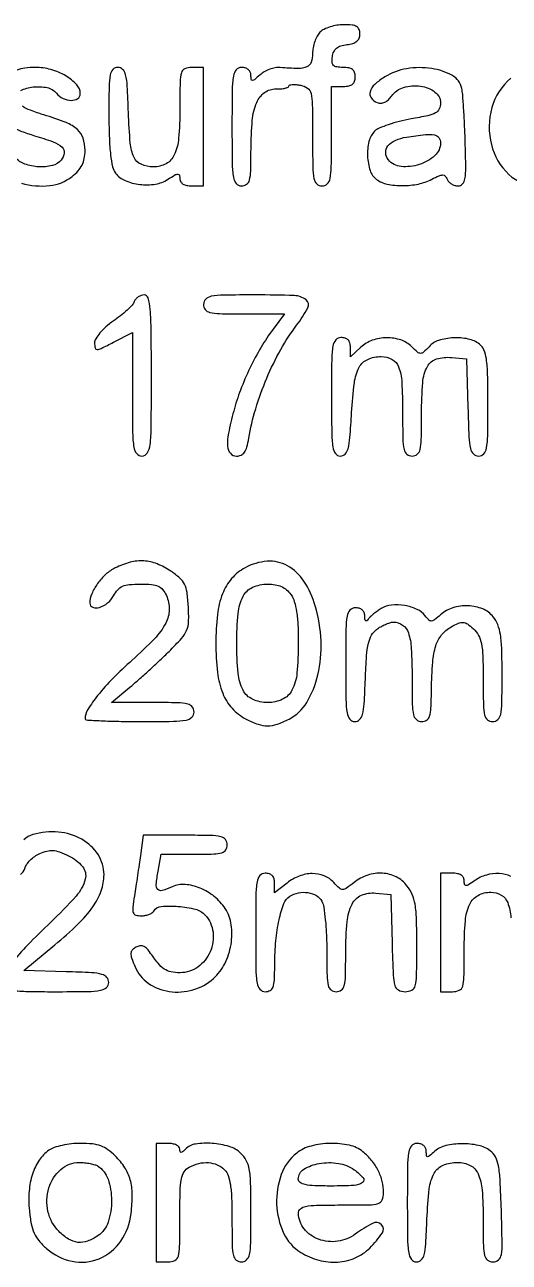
# Model space of a CAD drawing. Extents: x 23 to 201, y 13 to 268.
# Drawn here: x 37.84 to 46.49, y 13.53 to 35.62 of the extents above; entities that cross this region are included whole.
import ezdxf

# ---------------------------------------------------------------- set-up
doc = ezdxf.new("R2010")
doc.units = 0
doc.header["$MEASUREMENT"] = 0

msp = doc.modelspace()

# ---------------------------------------------------------------- linework, layer by layer
for points in [[(43.109743, 35.483657, 0.073907), (43.058765, 35.41488, 0.038604), (43.015852, 35.316988, 0.037347), (42.986592, 35.207572, 0.046696), (42.9768, 35.102957, -0.082933), (42.950895, 34.947849, -0.210858), (42.87504, 34.865868, -0.108009), (42.722063, 34.83591, -0.015188), (42.398938, 34.852783, 0.066865), (42.311585, 34.848325, 0.041025), (42.211991, 34.821133, 0.040465), (42.116034, 34.777193, 0.056375), (42.039388, 34.722135, -0.008312), (41.939694, 34.634884, -0.166401), (41.90258, 34.62038, -0.389946), (41.881892, 34.637836, -0.031589), (41.877, 34.715188, 0.107422), (41.864742, 34.771584, 0.113349), (41.830291, 34.816549, 0.10155), (41.776165, 34.84534, 0.07174), (41.7078, 34.8552, 0.218517), (41.614394, 34.812332, 0.138781), (41.563134, 34.701863, 0.036854), (41.542331, 34.457659, 0.002827), (41.5386, 33.7977, 0.002827), (41.542331, 33.137741, 0.036854), (41.563134, 32.893538, 0.138781), (41.614394, 32.783068, 0.218517), (41.7078, 32.7402, 0.154243), (41.79888, 32.768982, 0.17792), (41.850548, 32.843462, 0.057533), (41.873083, 33.004074, 0.005639), (41.878247, 33.39585, -0.021795), (41.901641, 33.909813, -0.07633), (41.980692, 34.230855, -0.139649), (42.12072, 34.407131, -0.1605), (42.325039, 34.471165, 0.022706), (42.412714, 34.473869, 0.036544), (42.486601, 34.484982, 0.042003), (42.539647, 34.501757, 0.304014), (42.5538, 34.522883, -0.334845), (42.567799, 34.541444, -0.052379), (42.615928, 34.549888, -0.040724), (42.684212, 34.549043, -0.02378), (42.7653, 34.537506, -0.11264), (42.887619, 34.483874, -0.178617), (42.949584, 34.389241, -0.053261), (42.97294, 34.195241, -0.003347), (42.9768, 33.618638, 0.003652), (42.980748, 33.078108, 0.043948), (43.002024, 32.871155, 0.156688), (43.053569, 32.777055, 0.192013), (43.146, 32.7402, 0.193568), (43.238485, 32.777398, 0.15568), (43.290021, 32.872388, 0.043488), (43.311267, 33.081395, 0.003595), (43.3152, 33.6285), (43.3152, 34.5168), (43.5267, 34.5168, 0.044917), (43.626762, 34.525807, 0.124434), (43.690613, 34.55487, 0.149477), (43.726139, 34.606877, 0.07578), (43.7382, 34.686, 0.076445), (43.725946, 34.765683, 0.152213), (43.689877, 34.817588, 0.123612), (43.624586, 34.846387, 0.042387), (43.520816, 34.8552, -0.03591), (43.408846, 34.863252, -0.161847), (43.350992, 34.89224, -0.18449), (43.326275, 34.94751, -0.049221), (43.330466, 35.04555, -0.072404), (43.356598, 35.134535, -0.11152), (43.4051, 35.198031, -0.098515), (43.481057, 35.239524, -0.047288), (43.59015, 35.262669, 0.042097), (43.696977, 35.28418, 0.101063), (43.768109, 35.3216, 0.129053), (43.808557, 35.377266, 0.093191), (43.8228, 35.453019, 0.093931), (43.807513, 35.533673, 0.172345), (43.764147, 35.583522, 0.105058), (43.681203, 35.609558, 0.023705), (43.532743, 35.6166, 0.040521), (43.411937, 35.606794, 0.035644), (43.288838, 35.577548, 0.037349), (43.181292, 35.534696, 0.08308)], [(39.341691, 33.98805, 0.008095), (39.349424, 33.587265, 0.019927), (39.371575, 33.293768, 0.025241), (39.40673, 33.083494, 0.108607), (39.459588, 32.968992, 0.131115), (39.631415, 32.835306, 0.070767), (39.892397, 32.766114, 0.068978), (40.170814, 32.771649, 0.106), (40.394862, 32.858247, -0.01019), (40.518084, 32.935443, -0.12277), (40.571241, 32.951593, -0.346307), (40.59887, 32.93203, -0.072104), (40.608, 32.86905, 0.136349), (40.622906, 32.815406, 0.120978), (40.663866, 32.774235, 0.090112), (40.730534, 32.748574, 0.046958), (40.8195, 32.7402), (41.031, 32.7402), (41.031, 33.7977), (41.031, 34.8552), (40.8195, 34.8552, 0.102675), (40.696783, 34.829732, 0.225214), (40.635128, 34.759221, 0.065147), (40.611754, 34.599542, 0.00381), (40.608, 34.106912, -0.020444), (40.586868, 33.590301, -0.087472), (40.509003, 33.293136, -0.16185), (40.362668, 33.136585, -0.127221), (40.136039, 33.079895, -0.099489), (39.917888, 33.125548, -0.185817), (39.790442, 33.24964, -0.086839), (39.723412, 33.503607, -0.012122), (39.690384, 34.048329, 0.004655), (39.668704, 34.523126, 0.044213), (39.639686, 34.724226, 0.138214), (39.587195, 34.818875, 0.200042), (39.500034, 34.8552, 0.207748), (39.413213, 34.817499, 0.143688), (39.36443, 34.720513, 0.042075), (39.344123, 34.510758, 0.003878)], [(44.26695, 34.686927, 0.047786), (44.086863, 34.551995, 0.136811), (44.004494, 34.420711, 0.233777), (44.023619, 34.309896, 0.144538), (44.130758, 34.227856, 0.105041), (44.196928, 34.217375, 0.094122), (44.264515, 34.233908, 0.080289), (44.329891, 34.277477, 0.052978), (44.389355, 34.345705, -0.168424), (44.600761, 34.498575, -0.109132), (44.904606, 34.52139, -0.124046), (45.162682, 34.415523, -0.238018), (45.261, 34.220688, -0.108807), (45.237465, 34.113819, -0.160955), (45.172394, 34.044346, -0.071568), (45.036186, 33.993692, -0.009698), (44.736527, 33.934895, 0.017614), (44.52643, 33.890206, 0.019994), (44.328827, 33.832358, 0.019626), (44.166288, 33.77043, 0.095824), (44.085107, 33.715564, 0.139046), (43.984541, 33.535387, 0.067913), (43.958804, 33.27128, 0.068721), (44.004398, 33.01446, 0.157918), (44.11815, 32.857187, 0.1078), (44.310148, 32.772227, 0.051092), (44.580774, 32.745146, 0.049589), (44.866435, 32.774228, 0.070196), (45.107007, 32.859521, -0.014974), (45.234514, 32.92126, -0.10612), (45.301384, 32.93548, -0.215095), (45.345011, 32.915701, -0.088985), (45.379302, 32.859, 0.098573), (45.407968, 32.813572, 0.066839), (45.455768, 32.775085, 0.0639), (45.514575, 32.74905, 0.072343), (45.575595, 32.740157, 0.215877), (45.654501, 32.775864, 0.140954), (45.697811, 32.867725, 0.043319), (45.712253, 33.062759, 0.004503), (45.702283, 33.522707, 0.003743), (45.690349, 33.835242, 0.004586), (45.674333, 34.127068, 0.003844), (45.656749, 34.371947, 0.032566), (45.640861, 34.481146, 0.216174), (45.472885, 34.708943, 0.090482), (45.103867, 34.834988, 0.078166), (44.656974, 34.831707, 0.09634)], [(45.261, 33.506397, -0.214172), (45.160152, 33.281759, -0.103904), (44.881243, 33.122144, -0.101625), (44.556599, 33.086231, -0.198988), (44.3304, 33.2055, -0.165389), (44.28276, 33.330205, -0.179553), (44.323278, 33.453207, -0.122983), (44.454579, 33.553547, -0.064081), (44.653841, 33.610802, -0.009433), (44.991243, 33.655925, -0.071213), (45.151623, 33.651416, -0.196893), (45.230129, 33.602295, -0.156991)], [(39.795329, 30.674629, -0.096472), (39.757659, 30.614378, -0.018234), (39.66532, 30.522439, -0.01887), (39.547789, 30.421616, -0.016321), (39.417284, 30.324723, 0.028777), (39.287899, 30.223568, 0.035958), (39.180942, 30.114978, 0.039643), (39.107018, 30.012881, 0.137723), (39.0852, 29.935175, 0.06382), (39.096392, 29.847851, 0.352309), (39.131851, 29.821538, 0.103186), (39.204974, 29.839797, 0.005349), (39.4236, 29.9484), (39.762, 30.121039), (39.762, 29.019519, 0.002676), (39.76569, 28.330191, 0.035442), (39.786399, 28.07684, 0.13458), (39.837556, 27.962273, 0.22448), (39.9312, 27.918, 0.263491), (40.026676, 27.972068, 0.106183), (40.076762, 28.118925, 0.027391), (40.096939, 28.442167, 0.001893), (40.1004, 29.3562, 0.002583), (40.096239, 30.161539, 0.019879), (40.077345, 30.538463, 0.043037), (40.041499, 30.74019, 0.339431), (39.970845, 30.7944, 0.083933), (39.917883, 30.785446, 0.066062), (39.865846, 30.759217, 0.066238), (39.822583, 30.720415, 0.085459)], [(41.031, 30.6252, 0.166152), (41.062277, 30.533677, 0.172285), (41.142576, 30.482097, 0.052649), (41.317193, 30.460233, 0.004841), (41.754405, 30.456), (42.477811, 30.456), (42.271669, 30.18105, 0.02771), (42.058301, 29.860951, 0.020952), (41.859248, 29.48833, 0.020831), (41.690661, 29.097324, 0.026104), (41.569001, 28.7217, 0.014223), (41.475202, 28.325708, 0.066781), (41.458694, 28.092866, 0.163877), (41.50954, 27.968268, 0.217977), (41.619367, 27.918, 0.109741), (41.700939, 27.936122, 0.13333), (41.760514, 27.986537, 0.084608), (41.803938, 28.08009, 0.024865), (41.83799, 28.23525, -0.032111), (41.961964, 28.763487, -0.02652), (42.159096, 29.307335, -0.026819), (42.409318, 29.81957, -0.035804), (42.692703, 30.252485, 0.040226), (42.892911, 30.56431, 0.371642), (42.860356, 30.709019, 0.151865), (42.650722, 30.782335, 0.008753), (41.9616, 30.7944, 0.003368), (41.386288, 30.790525, 0.041619), (41.168475, 30.769405, 0.151374), (41.069656, 30.717918, 0.200111)], [(43.3152, 28.9755, 0.003049), (43.319102, 28.335584, 0.033918), (43.339499, 28.081188, 0.116672), (43.386894, 27.962566, 0.244291), (43.472666, 27.918, 0.203702), (43.557599, 27.9541, 0.12891), (43.610978, 28.049399, 0.044106), (43.644263, 28.248042, 0.005227), (43.674408, 28.69455, -0.016977), (43.722931, 29.226848, -0.090542), (43.810352, 29.504093, -0.170017), (43.961466, 29.64429, -0.103145), (44.20275, 29.6946, -0.127259), (44.396385, 29.644505, -0.175944), (44.513178, 29.510305, -0.079281), (44.570418, 29.241225, -0.012843), (44.5842, 28.70478, 0.004277), (44.588301, 28.225347, 0.048718), (44.609898, 28.037498, 0.166019), (44.661491, 27.951596, 0.177039), (44.7534, 27.918, 0.171694), (44.845121, 27.950452, 0.169159), (44.896712, 28.03357, 0.050594), (44.918437, 28.214861, 0.00454), (44.9226, 28.673357, -0.018648), (44.943431, 29.231698, -0.104911), (45.026514, 29.516717, -0.198179), (45.190222, 29.650955, -0.098444), (45.461962, 29.678019), (45.7263, 29.6523), (45.75041, 28.78515, 0.004008), (45.769136, 28.262458, 0.043091), (45.796571, 28.052541, 0.143988), (45.84984, 27.955516, 0.198209), (45.94076, 27.918, 0.208256), (46.031564, 27.957536, 0.144725), (46.082119, 28.05905, 0.040303), (46.1031, 28.281501, 0.003369), (46.107, 28.860423, 0.005065), (46.101737, 29.379935, 0.029805), (46.080005, 29.651502, 0.061371), (46.036437, 29.813947, 0.135029), (45.95895, 29.915233, 0.111476), (45.756559, 30.007386, 0.063716), (45.48758, 30.028402, 0.064717), (45.22819, 29.981593, 0.13263), (45.055729, 29.870683, -0.018728), (44.95898, 29.771507, -0.192406), (44.906825, 29.750666, -0.181888), (44.85311, 29.770875, -0.01643), (44.746517, 29.870683, 0.116717), (44.553126, 29.990056, 0.083152), (44.300621, 30.029436, 0.081439), (44.043968, 29.984394, 0.103814), (43.838752, 29.860504), (43.6536, 29.688009), (43.6536, 29.860504, 0.069346), (43.643026, 29.93638, 0.125354), (43.611704, 29.990288, 0.127134), (43.558774, 30.022169, 0.072431), (43.4844, 30.033, 0.218517), (43.390994, 29.990132, 0.138781), (43.339734, 29.879663, 0.036854), (43.318931, 29.635459, 0.002827)], [(39.455997, 25.922854, 0.069184), (39.287763, 25.808634, 0.052895), (39.13918, 25.642774, 0.054866), (39.035017, 25.458807, 0.101742), (39.0006, 25.291419, 0.321954), (39.052409, 25.219299, 0.157526), (39.171535, 25.217819, 0.094668), (39.319152, 25.296337, 0.100785), (39.4236, 25.4223, -0.057415), (39.499161, 25.531314, -0.109444), (39.584782, 25.594, -0.081709), (39.705937, 25.625051, -0.021963), (39.905009, 25.6338, -0.020707), (40.10457, 25.625532, -0.084068), (40.221956, 25.595488, -0.118894), (40.301244, 25.534588, -0.062987), (40.366751, 25.428539, -0.111802), (40.418666, 25.178662, -0.117658), (40.356135, 24.935873, -0.070533), (40.154203, 24.65725, -0.018764), (39.757596, 24.276277, 0.015718), (39.412474, 23.948776, 0.026056), (39.14545, 23.649229, 0.028763), (38.964337, 23.394703, 0.141161), (38.916, 23.226901, 0.397716), (38.9338, 23.208063, 0.002223), (39.201789, 23.19406, 0.00746), (39.515849, 23.183742, 0.00448), (39.8889, 23.1804, 0.003167), (40.492424, 23.184223, 0.039902), (40.719037, 23.205228, 0.14711), (40.821713, 23.256652, 0.206449), (40.8618, 23.3496, 0.168685), (40.829987, 23.441214, 0.170874), (40.748408, 23.492801, 0.051695), (40.570755, 23.5146, 0.0047), (40.123866, 23.5188), (39.385933, 23.5188), (39.716787, 23.79375, 0.007772), (39.869893, 23.925063, 0.003931), (40.058856, 24.094963, 0.003903), (40.251279, 24.273506, 0.005804), (40.416675, 24.433057, 0.014461), (40.638083, 24.664679, 0.082338), (40.729657, 24.807664, 0.094234), (40.764171, 24.963905, 0.021912), (40.760304, 25.233904, 0.019226), (40.735889, 25.485916, 0.081706), (40.69157, 25.630168, 0.096773), (40.607277, 25.740117, 0.033018), (40.447439, 25.863597, 0.053413), (40.201666, 25.993126, 0.079822), (39.965127, 26.045772, 0.078857), (39.721894, 26.021935, 0.050849)], [(41.772313, 25.924368, 0.090468), (41.531682, 25.730738, 0.085926), (41.369701, 25.46133, 0.064697), (41.278166, 25.088408, 0.027877), (41.249592, 24.5763, 0.028153), (41.2788, 24.057962, 0.066949), (41.372721, 23.684346, 0.089174), (41.5399, 23.416417, 0.089693), (41.789631, 23.224132, 0.035262), (42.003355, 23.132064, 0.084264), (42.1731, 23.103253, 0.084264), (42.342845, 23.132064, 0.035262), (42.556569, 23.224132, 0.139205), (42.8729, 23.521127, 0.078122), (43.072101, 24.013628, 0.0679), (43.128386, 24.618186, 0.06011), (43.025813, 25.242529, 0.072517), (42.823304, 25.686794, 0.12569), (42.527787, 25.961135, 0.14338), (42.166223, 26.039473, 0.106825)], [(42.591303, 25.445776, -0.080284), (42.651638, 25.321125, -0.035074), (42.691927, 25.141331, -0.026235), (42.715658, 24.899622, -0.011353), (42.723, 24.5763, -0.022862), (42.698587, 24.042668, -0.097327), (42.609114, 23.737812, -0.167063), (42.439937, 23.57695, -0.107698), (42.1731, 23.5188, -0.107698), (41.906263, 23.57695, -0.167063), (41.737086, 23.737812, -0.097327), (41.647613, 24.042668, -0.022862), (41.6232, 24.5763, -0.022862), (41.647613, 25.109932, -0.097327), (41.737086, 25.414788, -0.167063), (41.906263, 25.57565, -0.107698), (42.1731, 25.6338, -0.040257), (42.310681, 25.622705, -0.065489), (42.422759, 25.589048, -0.072266), (42.514539, 25.530634, -0.062255)], [(44.2035, 25.197791, 0.021222), (44.134164, 25.152983, 0.018664), (44.065745, 25.100593, 0.019069), (44.00757, 25.048642, 0.052223), (43.972145, 25.00653, -0.078521), (43.946603, 24.979207, -0.361462), (43.926517, 24.979837, -0.180463), (43.912695, 25.005833, -0.030716), (43.908695, 25.06275, 0.096277), (43.896294, 25.123706, 0.116288), (43.862242, 25.170982, 0.107116), (43.808145, 25.20065, 0.072179), (43.7382, 25.2108, 0.212584), (43.645023, 25.169309, 0.142907), (43.593675, 25.06275, 0.038318), (43.572775, 24.827339, 0.002988), (43.569, 24.1956, 0.00315), (43.572895, 23.577395, 0.036134), (43.5935, 23.335094, 0.127105), (43.642134, 23.223173, 0.230986), (43.729782, 23.1804, 0.192464), (43.816397, 23.215023, 0.141982), (43.868969, 23.305128, 0.04668), (43.898324, 23.49575, 0.005126), (43.920132, 23.938231, -0.007334), (43.942422, 24.353186, -0.038131), (43.975433, 24.579949, -0.072993), (44.029992, 24.722084, -0.103301), (44.1189, 24.823841, -0.031752), (44.19331, 24.872947, -0.027514), (44.276917, 24.914874, -0.028481), (44.357059, 24.94439, -0.068961), (44.41923, 24.954309, -0.163927), (44.583008, 24.902848, -0.154965), (44.68679, 24.761669, -0.068714), (44.739961, 24.484008, -0.012999), (44.7534, 23.96718, 0.004277), (44.757501, 23.487747, 0.048718), (44.779098, 23.299898, 0.166019), (44.830691, 23.213996, 0.177039), (44.9226, 23.1804, 0.13983), (45.013019, 23.206191, 0.180292), (45.065453, 23.273985, 0.06461), (45.09051, 23.417771, 0.007182), (45.100233, 23.75145, -0.014517), (45.121615, 24.239325, -0.057542), (45.177547, 24.533664, -0.095083), (45.281166, 24.726842, -0.09463), (45.449083, 24.868322, -0.024813), (45.582844, 24.934903, -0.124352), (45.664737, 24.948523, -0.133639), (45.740198, 24.921119, -0.030391), (45.847419, 24.835332, -0.083839), (45.9399, 24.718106, -0.077657), (45.991828, 24.573907, -0.040553), (46.016377, 24.350806, -0.007134), (46.0224, 23.928688, 0.004604), (46.026578, 23.474901, 0.051035), (46.048332, 23.295086, 0.169857), (46.099922, 23.212593, 0.170477), (46.1916, 23.1804, 0.185299), (46.283796, 23.215783, 0.16096), (46.335373, 23.306128, 0.046006), (46.356787, 23.504371, 0.003914), (46.3608, 24.017028, 0.006974), (46.354507, 24.468157, 0.031083), (46.330706, 24.731771, 0.054037), (46.283502, 24.909105, 0.078293), (46.2025, 25.049148, 0.126186), (46.01396, 25.189258, 0.087291), (45.753018, 25.245942, 0.085003), (45.481752, 25.210523, 0.109467), (45.263862, 25.08649, -0.016885), (45.15663, 24.99584, -0.152012), (45.099897, 24.974075, -0.214202), (45.050845, 24.992394, -0.037738), (44.984705, 25.068431, 0.127229), (44.842906, 25.18245, 0.0651), (44.622924, 25.249083, 0.064215), (44.388672, 25.257484, 0.110163)], [(39.903707, 20.79045, -0.001665), (39.880619, 20.626775, -0.000974), (39.851934, 20.4309, -0.000974), (39.822469, 20.235031, -0.001656), (39.796965, 20.07135, 0.010972), (39.76788, 19.858712, 0.108262), (39.776991, 19.769414, 0.242294), (39.820893, 19.726157, 0.075788), (39.915068, 19.7118, 0.044042), (39.986022, 19.718062, 0.044975), (40.054265, 19.736651, 0.049079), (40.11018, 19.763931, 0.116835), (40.1427, 19.7964, -0.235759), (40.276156, 19.878989, -0.041866), (40.578871, 19.881233, -0.04344), (40.887413, 19.830461, -0.147382), (41.060188, 19.726289, -0.154189), (41.200107, 19.420877, -0.134478), (41.149575, 19.071716, -0.135307), (40.928654, 18.798554, -0.156704), (40.611335, 18.6966, -0.049522), (40.448452, 18.712772, -0.100936), (40.330516, 18.762512, -0.073981), (40.219456, 18.865562, -0.017715), (40.068847, 19.067983, 0.047987), (40.010545, 19.137181, 0.110688), (39.95303, 19.172782, 0.131072), (39.892324, 19.17723, 0.081595), (39.824878, 19.152583, 0.076107), (39.75836, 19.100411, 0.177862), (39.733991, 19.043049, 0.097792), (39.746157, 18.959904, 0.014648), (39.807432, 18.801706, 0.142283), (40.04336, 18.510852, 0.115263), (40.418434, 18.362299, 0.107967), (40.841283, 18.390886, 0.112118), (41.207183, 18.593594, 0.094324), (41.409336, 18.857596, 0.074539), (41.521539, 19.200077, 0.076508), (41.526834, 19.551223, 0.111053), (41.418375, 19.840386, 0.077339), (41.223528, 20.056189, 0.07277), (40.968439, 20.207966, 0.078982), (40.701607, 20.271517, 0.126595), (40.472408, 20.230833, -0.032252), (40.291489, 20.162105, -0.292691), (40.213826, 20.183675, -0.213333), (40.185367, 20.272507, -0.018783), (40.220978, 20.511555), (40.277267, 20.8116), (40.865633, 20.8116, 0.006652), (41.212977, 20.816221, 0.063438), (41.359304, 20.838832, 0.183974), (41.427817, 20.890259, 0.141692), (41.454, 20.9808, 0.17084), (41.421729, 21.072491, 0.169649), (41.33905, 21.124081, 0.050902), (41.158795, 21.145826, 0.004585), (40.703602, 21.15), (39.953205, 21.15)], [(41.9616, 19.4157, 0.002827), (41.965331, 18.755741, 0.036854), (41.986134, 18.511538, 0.138781), (42.037394, 18.401068, 0.218517), (42.1308, 18.3582, 0.122861), (42.220257, 18.380519, 0.188012), (42.271747, 18.440409, 0.074556), (42.295749, 18.565484, 0.009153), (42.302018, 18.84465, -0.021991), (42.322408, 19.268029, -0.030957), (42.380375, 19.641475, -0.033129), (42.464396, 19.93135, -0.165838), (42.568832, 20.061281, -0.093491), (42.724201, 20.12309, -0.087187), (42.895433, 20.126217, -0.094462), (43.045969, 20.072281, -0.137606), (43.143023, 19.971162, -0.08644), (43.177212, 19.86763, -0.012056), (43.204874, 19.642723, -0.01349), (43.224185, 19.372313, -0.011079), (43.2306, 19.082862, 0.004828), (43.23483, 18.644813, 0.052565), (43.256688, 18.469933, 0.172164), (43.308269, 18.389523, 0.166372), (43.3998, 18.3582, 0.162077), (43.491173, 18.388618, 0.17449), (43.54274, 18.466884, 0.05424), (43.564713, 18.636667, 0.005082), (43.569, 19.058476, -0.0222), (43.593442, 19.608695, -0.095304), (43.683316, 19.922641, -0.176523), (43.850267, 20.078952, -0.125612), (44.105877, 20.118404), (44.3727, 20.0925), (44.39681, 19.22535, 0.003248), (44.416379, 18.654925, 0.055389), (44.444642, 18.469741, 0.206328), (44.50873, 18.388692, 0.124331), (44.62946, 18.3582, 0.117517), (44.750029, 18.386935, 0.217856), (44.811565, 18.463994, 0.058026), (44.834404, 18.640144, 0.003253), (44.838, 19.192791, 0.0068), (44.831657, 19.659159, 0.034291), (44.806758, 19.918392, 0.060683), (44.754795, 20.095405, 0.065034), (44.66266, 20.250291, 0.110269), (44.471072, 20.406692, 0.101748), (44.225459, 20.472604, 0.095848), (43.961401, 20.437617, 0.08613), (43.718215, 20.306438, -0.013369), (43.578362, 20.20236, -0.154472), (43.513958, 20.181976, -0.189081), (43.455703, 20.204823, -0.021937), (43.355294, 20.306438, 0.11302), (43.184887, 20.425576, 0.099165), (42.971135, 20.466104, 0.089942), (42.740517, 20.421822, 0.07449), (42.522909, 20.29786), (42.3, 20.122519), (42.3, 20.29786, 0.066969), (42.289558, 20.375472, 0.12568), (42.258441, 20.430132, 0.129042), (42.205595, 20.462282, 0.072599), (42.1308, 20.4732, 0.218517), (42.037394, 20.430332, 0.138781), (41.986134, 20.319862, 0.036854), (41.965331, 20.075659, 0.002827)], [(38.269683, 15.527469, 0.093148), (38.096656, 15.35046, 0.069084), (37.977331, 15.103639, 0.059747), (37.917699, 14.79854, 0.04239), (37.921561, 14.449495, 0.023277), (37.955295, 14.214098, 0.059787), (38.007395, 14.050505, 0.067306), (38.092529, 13.915362, 0.03627), (38.229666, 13.773674, 0.132933), (38.683758, 13.545919, 0.149739), (39.168357, 13.59292, 0.145063), (39.554345, 13.906379, 0.122702), (39.738452, 14.40086, 0.028929), (39.757233, 14.745756, 0.066418), (39.72202, 15.002922, 0.077307), (39.625486, 15.217342, 0.052063), (39.456077, 15.42625, 0.040052), (39.324377, 15.538387, 0.069149), (39.197441, 15.605637, 0.061597), (39.046904, 15.640263, 0.025767), (38.838688, 15.651, 0.027825), (38.675426, 15.641907, 0.025633), (38.509579, 15.614713, 0.026525), (38.364358, 15.575019, 0.072917)], [(40.185, 14.5935), (40.185, 13.536), (40.3965, 13.536, 0.109296), (40.519292, 13.563166, 0.222859), (40.581264, 13.637222, 0.061209), (40.604363, 13.806058, 0.003427), (40.608, 14.336723, -0.005595), (40.613135, 14.795667, -0.03997), (40.635785, 15.016356, -0.092707), (40.68447, 15.142979, -0.132634), (40.771638, 15.225023, -0.062386), (40.946533, 15.292213, -0.078563), (41.119152, 15.306986, -0.085667), (41.27605, 15.268199, -0.093302), (41.405657, 15.179657, -0.114336), (41.470124, 15.076307, -0.0454), (41.510005, 14.912839, -0.028773), (41.532277, 14.668846, -0.008375), (41.5386, 14.291357, 0.00454), (41.542763, 13.832861, 0.050594), (41.564488, 13.65157, 0.169159), (41.616079, 13.568452, 0.171694), (41.7078, 13.536, 0.19305), (41.800267, 13.573083, 0.156017), (41.851806, 13.667776, 0.043641), (41.873062, 13.876096, 0.003614), (41.877, 14.421004, 0.005225), (41.871546, 14.942872, 0.038126), (41.847303, 15.191727, 0.080992), (41.79295, 15.34788, 0.081224), (41.691848, 15.478504, 0.116124), (41.487475, 15.595198, 0.053921), (41.185084, 15.650182, 0.054271), (40.888757, 15.639418, 0.161547), (40.70952, 15.54948, -0.018208), (40.656952, 15.500607, -0.180052), (40.62915, 15.49026, -0.354955), (40.612756, 15.503576, -0.051663), (40.608, 15.54948, 0.197505), (40.592058, 15.588264, 0.086035), (40.545872, 15.621179, 0.065972), (40.477453, 15.643531, 0.046036), (40.3965, 15.651), (40.185, 15.651)], [(42.694148, 15.477264, 0.140057), (42.417997, 15.095296, 0.097227), (42.335907, 14.565861, 0.098342), (42.460026, 14.049894, 0.147327), (42.765095, 13.705327, 0.073158), (43.087578, 13.566116, 0.081326), (43.424737, 13.53257, 0.085936), (43.739662, 13.607831, 0.095127), (43.998508, 13.783292, 0.044745), (44.223329, 14.052404, 0.368035), (44.208754, 14.199501, 0.319738), (44.049748, 14.223175, 0.041401), (43.740454, 14.031889, -0.124997), (43.425771, 13.903296, -0.123108), (43.085914, 13.939371, -0.136105), (42.826833, 14.124833, -0.166718), (42.725691, 14.40315, -0.221929), (42.760203, 14.480723, -0.131423), (42.852995, 14.526012, -0.043158), (43.047437, 14.546789, -0.005047), (43.4844, 14.5512, 0.003632), (43.990778, 14.554879, 0.065892), (44.150461, 14.578379, 0.229792), (44.22073, 14.641196, 0.097708), (44.2458, 14.768262, 0.060902), (44.221116, 14.970165, 0.055974), (44.148346, 15.166383, 0.05441), (44.031408, 15.346562, 0.051439), (43.876348, 15.501069, 0.116987), (43.633604, 15.617704, 0.058851), (43.293339, 15.650962, 0.05833), (42.949353, 15.603658, 0.103702)], [(44.6688, 14.5935, 0.002982), (44.672652, 13.947691, 0.034753), (44.693166, 13.696258, 0.123002), (44.741673, 13.580123, 0.236878), (44.829582, 13.536, 0.19422), (44.916281, 13.570998, 0.141073), (44.968828, 13.662101, 0.046113), (44.998122, 13.854996, 0.005021), (45.019932, 14.304271, -0.01877), (45.060496, 14.836944, -0.09623), (45.149217, 15.118357, -0.172763), (45.30894, 15.26169, -0.097614), (45.567227, 15.3126, -0.121027), (45.791285, 15.25756, -0.169022), (45.931392, 15.108412, -0.087264), (46.003605, 14.819822, -0.017777), (46.0224, 14.291357, 0.004366), (46.026474, 13.82481, 0.053128), (46.048497, 13.64757, 0.181397), (46.102135, 13.567229, 0.157082), (46.199085, 13.536, 0.181717), (46.296313, 13.572543, 0.175113), (46.347268, 13.664703, 0.044304), (46.361794, 13.872469, 0.003032), (46.347135, 14.463122, 0.005145), (46.325467, 14.98917, 0.033499), (46.294194, 15.252006, 0.071861), (46.24053, 15.409253, 0.113477), (46.1493, 15.517931, 0.109395), (45.937518, 15.614688, 0.054469), (45.642611, 15.644813, 0.054823), (45.35356, 15.610965, 0.128058), (45.161911, 15.510988, -0.007828), (45.064845, 15.42587, -0.177905), (45.03057, 15.413276, -0.38433), (45.011347, 15.430614, -0.025779), (45.0072, 15.510988, 0.107422), (44.994942, 15.567384, 0.113349), (44.960491, 15.612349, 0.10155), (44.906365, 15.64114, 0.07174), (44.838, 15.651, 0.218517), (44.744594, 15.608132, 0.138781), (44.693334, 15.497663, 0.036854), (44.672531, 15.253459, 0.002827)], [(39.143357, 15.246133, -0.171342), (39.325624, 15.013713, -0.080734), (39.388931, 14.632421, -0.080069), (39.328216, 14.247344, -0.162304), (39.147599, 14.003732, -0.064267), (38.959829, 13.905342, -0.11693), (38.788829, 13.884464, -0.112449), (38.6221, 13.942555, -0.056604), (38.446855, 14.082055, -0.143584), (38.253992, 14.434936, -0.12689), (38.269732, 14.854819, -0.139845), (38.481165, 15.186296, -0.184752), (38.813546, 15.311305, -0.024448), (38.908724, 15.306109, -0.022921), (39.005036, 15.291626, -0.023576), (39.089204, 15.270829, -0.069358)], [(43.719376, 15.180903, -0.058309), (43.877187, 15.040385, -0.444506), (43.867526, 14.952704, -0.144174), (43.717694, 14.900018, -0.01294), (43.3152, 14.8896, -0.008726), (43.015108, 14.894838, -0.042374), (42.846232, 14.915132, -0.093972), (42.755227, 14.95272, -0.253136), (42.723, 15.012296, -0.25996), (42.821389, 15.188746, -0.096761), (43.096447, 15.292452, -0.08109), (43.438003, 15.294436, -0.114241)]]:
    msp.add_lwpolyline(points, format="xyb", close=True)
for points in [[(37.766605, 34.442057, -0.089366), (37.986993, 34.506822, -0.079266), (38.239588, 34.494019, -0.168886), (38.40485, 34.394178, 0.107977), (38.522911, 34.30199, 0.10625), (38.669359, 34.266753, 0.148712), (38.784718, 34.298784, 0.256593), (38.8314, 34.38376, 0.19035), (38.766891, 34.547067, 0.072082), (38.571915, 34.702965, 0.063598), (38.306043, 34.816487, 0.06924), (38.027827, 34.8552, 0.031101), (37.842343, 34.843651, 0.060648), (37.698776, 34.807679, 0.06462)], [(46.516537, 34.66443, 0.150379), (46.17792, 34.137433, 0.130032), (46.168697, 33.477756, 0.143563), (46.480626, 32.945148, 0.191233), (46.996889, 32.7402, 0.063474)], [(37.782023, 32.786204, 0.091215), (38.284252, 32.745611, 0.1427), (38.68335, 32.907225, 0.041414), (38.792191, 33.00883, 0.067998), (38.863359, 33.11259, 0.06994), (38.902841, 33.229471, 0.04656), (38.916, 33.370481, 0.077254), (38.881393, 33.593125, 0.13832), (38.780197, 33.746477, 0.085651), (38.575926, 33.869401, 0.017694), (38.178063, 34.008105, -0.01446), (37.940319, 34.089267, -0.051443), (37.796345, 34.160723, -0.090843)], [(37.52918, 33.826776, 0.045827), (38.014931, 33.635852, -0.017048), (38.346883, 33.526949, -0.097634), (38.504518, 33.431223, -0.241618), (38.543462, 33.326571, -0.144704), (38.489924, 33.201794, -0.161003), (38.331965, 33.103024, -0.074027), (38.08745, 33.080525, -0.072192), (37.839315, 33.130867, -0.130331), (37.66967, 33.2478, 0.081366)], [(37.608942, 18.381637, 0.021814), (37.893754, 18.363181, 0.005272), (38.3661, 18.3582, 0.003228), (38.964871, 18.362066, 0.039047), (39.193912, 18.382959, 0.141237), (39.298405, 18.433389, 0.213284), (39.339, 18.524225, 0.181055), (39.3053, 18.614239, 0.153254), (39.218198, 18.667666, 0.048625), (39.031272, 18.695703, 0.004906), (38.581063, 18.714575), (37.823127, 18.7389), (38.378271, 19.195324, 0.020076), (38.789207, 19.561793, 0.048032), (39.054097, 19.872228, 0.06553), (39.203081, 20.158724, 0.087092), (39.254084, 20.447332, 0.146042), (39.14792, 20.804576, 0.120097), (38.856435, 21.077677, 0.106341), (38.439112, 21.207646, 0.094673), (37.986351, 21.162787, 0.115151), (37.824084, 21.070561, 0.030807)], [(37.763124, 20.452447, 0.194937), (37.84018, 20.555762, -0.087368), (37.87292, 20.627137, -0.04412), (37.936322, 20.703559, -0.042021), (38.017841, 20.773072, -0.048676), (38.106088, 20.824163, -0.043816), (38.233505, 20.869228, -0.082084), (38.342096, 20.878872, -0.068988), (38.460186, 20.853333, -0.023562), (38.622141, 20.785269, -0.109198), (38.86936, 20.592407, -0.24295), (38.918677, 20.365585, -0.117087), (38.755402, 20.063623, -0.02054), (38.30265, 19.596588, 0.009416), (37.890372, 19.18981, 0.024266), (37.613098, 18.87669, 0.031847)], [(46.519301, 20.415388, 0.088817), (46.305943, 20.466291, 0.084837), (46.079499, 20.440769, 0.082564), (45.872024, 20.341503, -0.009314), (45.758703, 20.265236, -0.144431), (45.714196, 20.252106, -0.36009), (45.690596, 20.271634, -0.047099), (45.684, 20.341503, 0.13044), (45.669299, 20.396895, 0.124394), (45.628884, 20.43888, 0.092847), (45.562449, 20.464783, 0.046685), (45.4725, 20.4732), (45.261, 20.4732), (45.261, 19.4157), (45.261, 18.3582), (45.4725, 18.3582, 0.102675), (45.595217, 18.383668, 0.225214), (45.656872, 18.454179, 0.065147), (45.680246, 18.613858, 0.00381), (45.684, 19.106488, -0.020387), (45.705121, 19.624269, -0.088263), (45.783193, 19.920598, -0.162407), (45.930574, 20.07701, -0.123907), (46.160191, 20.1348, -0.134656), (46.346491, 20.083701, -0.171101), (46.460137, 19.947806, -0.076685), (46.516324, 19.676868, -0.012854)]]:
    msp.add_lwpolyline(points, format="xyb")

doc.saveas('drawing.dxf')
